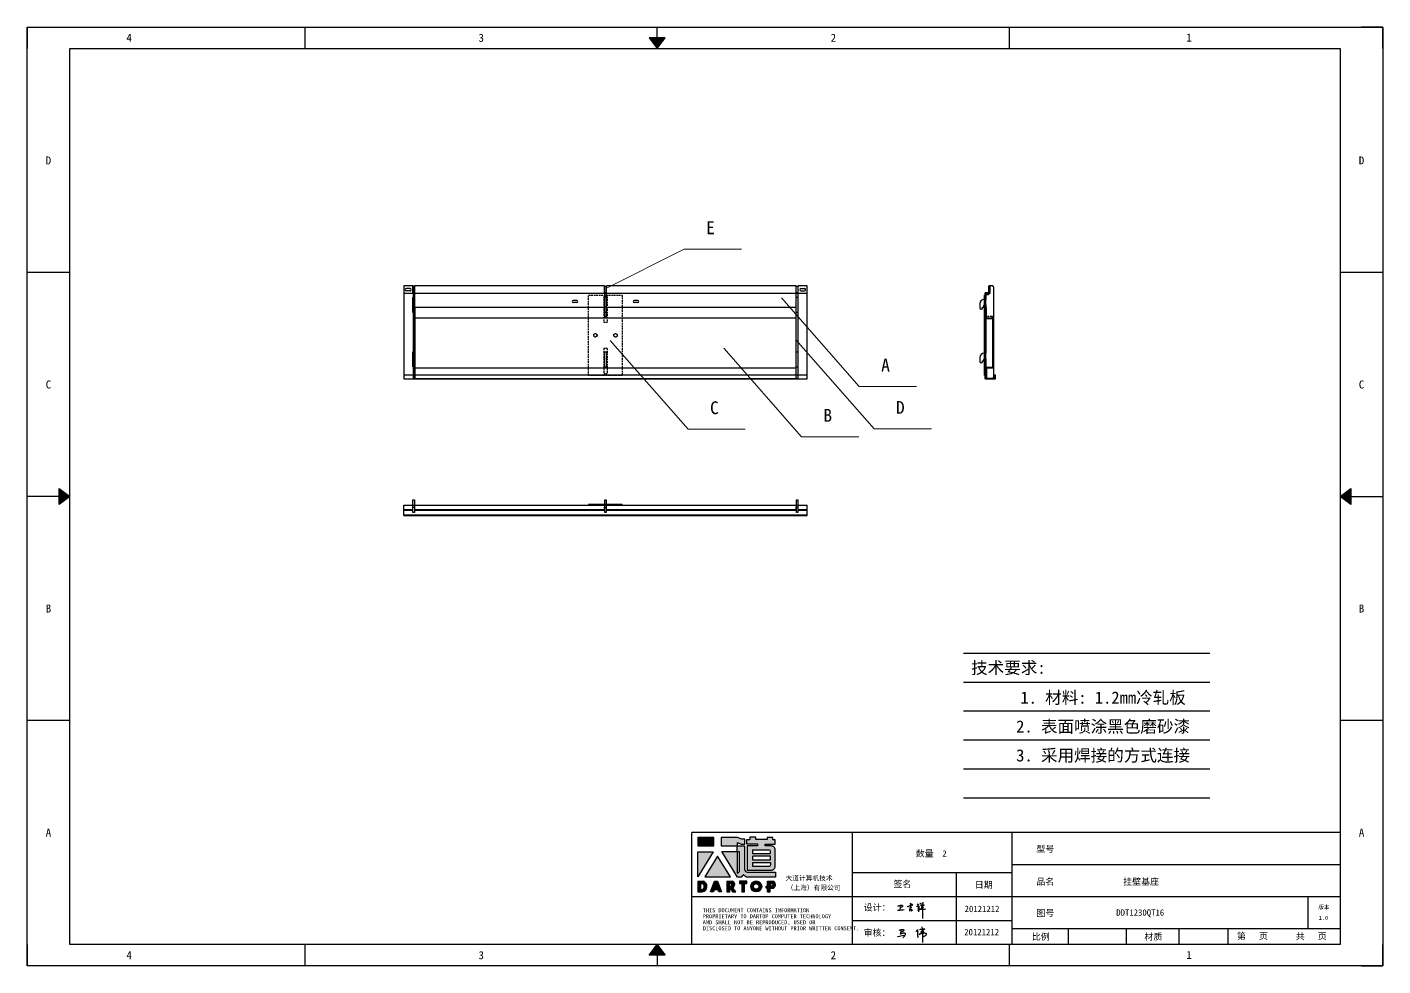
# Model space of a CAD drawing. Header units: millimetres. Extents: x 25928 to 50356, y -44172 to 20163.
# Drawn here: x 25928 to 28488, y 8921 to 10693 of the extents above; entities that cross this region are included whole.
import ezdxf
from ezdxf.enums import TextEntityAlignment as Align

# ---------------------------------------------------------------- set-up
doc = ezdxf.new("R2010")
doc.units = ezdxf.units.MM
doc.linetypes.add('DOT', pattern=[0.25, 0, -0.25])
doc.linetypes.add('HIDDEN2', pattern=[4.7625, 3.175, -1.5875])
for name, color, linetype in [('4', 7, 'Continuous'), ('hidden', 3, 'HIDDEN2'), ('print', 30, 'Continuous')]:
    doc.layers.add(name, color=color, linetype=linetype)
doc.layers.add('dim', color=2, linetype='Continuous', lineweight=9)
doc.styles.add('Dartop', font='')
doc.styles.add('HZ', font='')
doc.styles.add('hzHT', font='simhei.ttf')
doc.styles.get('Dartop').set_extended_font_data('FangSong_GB2312')
doc.styles.get('HZ').set_extended_font_data('SimSun')

# ---------------------------------------------------------------- blocks, each defined once
blk = doc.blocks.new('*U5')
at = {"color": 254, "linetype": 'Continuous', "extrusion": (0, 0, -1)}
for points in [[(-17, 0.333), (-16.812, 0.25), (-17, 0.5)], [(-17, 0.333), (-17.188, 0.25), (-16.812, 0.25)], [(-17, 0.333), (-17, 0.5), (-17.188, 0.25)]]:
    blk.add_solid(points, dxfattribs=at)
blk = doc.blocks.new('*U4')
at = {"color": 254, "linetype": 'Continuous', "extrusion": (0, 0, -1)}
for points in [[(-33.167, 11), (-33, 11), (-33.25, 11.188)], [(-33.167, 11), (-33.25, 11.188), (-33.25, 10.812)], [(-33.167, 11), (-33.25, 10.812), (-33, 11)]]:
    blk.add_solid(points, dxfattribs=at)
blk = doc.blocks.new('*U6')
at = {"color": 254, "linetype": 'Continuous'}
for points in [[(17, 21.667), (17.188, 21.75), (16.812, 21.75)], [(17, 21.667), (16.812, 21.75), (17, 21.5)], [(17, 21.667), (17, 21.5), (17.188, 21.75)]]:
    blk.add_solid(points, dxfattribs=at)
blk = doc.blocks.new('*U3')
at = {"color": 254, "linetype": 'Continuous', "extrusion": (0, 0, -1)}
for points in [[(-0.833, 11), (-0.75, 10.812), (-0.75, 11.188)], [(-0.833, 11), (-0.75, 11.188), (-1, 11)], [(-0.833, 11), (-1, 11), (-0.75, 10.812)]]:
    blk.add_solid(points, dxfattribs=at)
blk = doc.blocks.new('dadao')
for p, q in [((48, 19.2), (44.9, 10.4)), ((44.9, 10.4), (51.2, 10.4)), ((51.2, 10.4), (48, 19.2))]:
    blk.add_line(p, q)
for points in [[(41.8, 121.6), (41.8, 143.7), (-0.4, 143.7), (-0.4, 121.6), (41.8, 121.6)], [(104.8, 122), (104.8, 130.3), (114.1, 126.3), (124.2, 126.3), (124.2, 139.6), (115.9, 139.6), (105.1, 143.9), (61.5, 143.9)], [(61.7, 144), (61.7, 121.3), (103.9, 121.3)], [(113.4, 38.7), (105.1, 38.7), (63, 106.5), (103.9, 106.5), (103.9, 120.9), (103.9, 121.3)], [(109.7, 53.6), (109.7, 106.2), (104.3, 106.2), (104.3, 50.4), (106.6, 50.4)], [(144.6, 94.4), (144.6, 84.8), (192, 84.8), (192, 94.1), (144.9, 94.1)], [(120.2, 45), (119.5, 45), (119.5, 44.6)], [(0, 28), (0, 0), (11.8, 0)], [(0.1, 28), (14, 28)], [(7.1, 21.8), (7.1, 6.1), (12, 6.1)], [(7.1, 21.8), (11.4, 21.8)], [(76.8, 28.2), (76.8, 0), (84.1, 0), (84.1, 11.1), (91.6, -0.1), (100.3, -0.1), (91.7, 11.1)], [(76.8, 28.2), (90.6, 28.2)], [(84, 22.7), (84, 15.3), (87.2, 15.3)], [(84, 22.7), (87.3, 22.7)], [(183.7, 0), (183.7, 9.6), (180.6, 9.6), (180.6, 14.9), (183.8, 14.9), (183.8, 28.1), (196.1, 28.1), (196.5, 28.1)], [(183.7, 0), (190.9, 0), (190.9, 9.6), (198.8, 9.6)], [(194.9, 22.3), (190.8, 22.3), (190.8, 15), (194.4, 15)]]:
    blk.add_lwpolyline(points)
blk.add_lwpolyline([(137.1, 144.2), (137.1, 137.9), (128.3, 137.9), (128.3, 126.5), (157.3, 126.5), (157.3, 121.5), (130.3, 121.5), (130.3, 57.5), (194.4, 57.5, 0.414214), (204.4, 67.5), (204.4, 111.3, 0.414214), (194.4, 121.3), (177.5, 121.3), (177.5, 126.3), (204.7, 126.3), (204.7, 137.7), (198.2, 137.7), (198.2, 143.9), (183.3, 143.9), (183.3, 138), (153, 138), (153, 144.2), (137.1, 144.2)], format="xyb", close=True)
for points in [[(104.8, 122), (123.4, 122), (123.4, 60, 0.414214), (131.4, 52), (204.8, 52), (204.8, 39.1), (131.7, 39.1)], [(144.3, 110.8), (144.3, 101.8), (192.3, 101.8), (192.3, 105.5, 0.414214), (187.3, 110.5), (144.3, 110.5)], [(144.6, 77), (144.6, 67.5), (187.6, 67.5, 0.414214), (192.6, 72.5), (192.6, 76.4), (144.6, 76.4)]]:
    blk.add_lwpolyline(points, format="xyb")
for points in [[(-0.3, 106.2), (40.4, 106.2), (-0.3, 39.7), (-0.3, 106.2)], [(51.7, 94.1), (18.4, 39.3), (86.2, 39.3)], [(43.8, 28.2), (51.8, 28.2), (62.6, -0.1), (55, -0.1), (53.2, 5), (42.9, 5), (41.1, 0), (33.6, 0)], [(110, 28.1), (110, 21.9), (116, 21.9), (116, -0.1), (123.2, -0.1), (123.2, 22), (129.2, 22), (129.2, 28.1), (110, 28.1)]]:
    blk.add_lwpolyline(points, close=True)
for radius in [14.5, 7.44]:
    blk.add_circle((154.2, 14.2), radius)
for centre, radius, start, end in [((99.2, 60.7), 12.6, 305.6399, 325.969), ((111.6, 46.7), 8.19, 282.9811, 347.6627), ((136, 61.7), 22.9, 226.7358, 259.3209), ((8.5, 13.9), 8.49, 294.2143, 69.7177), ((9.6, 14.2), 14.4, 278.6604, 72.3203), ((86.4, 19), 3.8, 282.527, 76.7196), ((88.6, 19.4), 8.95, 290.6073, 77.2124), ((193.7, 18.7), 3.8, 280.9891, 72.5513), ((195.7, 18.6), 9.51, 288.8959, 85.2442)]:
    blk.add_arc(centre, radius, start, end)
blk = doc.blocks.new('h')
for p, q in [((20768.1, -2360.9), (20773, -2359.1)), ((20769.5, -2366.9), (20769.8, -2370.6)), ((20769.8, -2370.6), (20770.9, -2378)), ((20770.9, -2378), (20771.5, -2370.6)), ((20772.4, -2369.3), (20774.9, -2367.8)), ((20773, -2359.1), (20784.1, -2355.2)), ((20773.3, -2331.8), (20775.3, -2338.7)), ((20789.1, -2340.9), (20773.5, -2331.9)), ((20775.3, -2338.7), (20775.6, -2351.2)), ((20775.6, -2351.2), (20775.5, -2357.3)), ((20782.2, -2369.2), (20780, -2377.1)), ((20780, -2377.1), (20788.3, -2371.3)), ((20780.1, -2366.4), (20780.8, -2366.4)), ((20781.9, -2367.4), (20782.2, -2369.2)), ((20845.7, -2343.5), (20848.4, -2353)), ((20848.9, -2370.3), (20847.9, -2424)), ((20848.4, -2353), (20848.9, -2370.3))]:
    blk.add_line(p, q)
for points in [[(20696.6, -2372.4, 0.002073), (20710.6, -2371.9, 0.016137), (20719.6, -2371.3, 0.008314), (20736.9, -2369.3)], [(20699.1, -2348.2, -0.029745), (20704.6, -2345.4, -0.046842), (20708.4, -2344.2, -0.00919), (20714.3, -2343, -0.018517), (20717.2, -2342.5, -0.037841), (20720.3, -2342.4, -0.039541), (20723.2, -2342.8, -0.149785), (20726, -2344.3, -0.204935), (20726.9, -2346.6, -0.074872), (20726.5, -2348.3, -0.061615), (20725.6, -2350.3, -0.034204), (20723.8, -2352.6, -0.045776), (20722.3, -2354.1, -0.054985), (20720.4, -2355.3, -0.036348), (20717.3, -2356.5, -0.067752), (20715.7, -2356.8, -0.043553), (20713.2, -2356.7)], [(20755, -2351.9, -0.024077), (20759.9, -2350.1, -0.013147), (20768.7, -2346.5, -0.00522), (20775.4, -2344.1, -0.018517), (20777.3, -2343.4, -0.008274), (20786.3, -2341, -0.039541), (20788.3, -2340.8, -0.079216), (20789.4, -2341, -0.204935)], [(20813.5, -2350.1, 0.007348), (20815.9, -2348.7, 0.008421), (20818, -2347.3, 0.009459), (20819.7, -2346.2, -0.016325), (20820.7, -2345.5, -0.173771), (20821.8, -2345.3, -0.085159), (20823.9, -2346, -0.125883), (20826, -2347.9, -0.160659), (20826.6, -2350.1, -0.010447), (20826.5, -2352.3, -0.008247), (20826.2, -2355.1, -0.002698), (20825.3, -2374, 0.001562), (20823.9, -2383.7, 0.016137)], [(20816.8, -2335, -0.053561), (20819.6, -2336.1, -0.075272), (20821.3, -2337.3, -0.005295), (20822.5, -2338.5, -0.009337), (20823.1, -2339.1, -0.026146), (20823.7, -2339.8, -0.016644), (20824.5, -2340.9)], [(20832.1, -2329.2, -0.053561), (20834.9, -2330.3, -0.075272), (20836.7, -2331.5, -0.005295), (20837.8, -2332.6, -0.009337), (20838.5, -2333.3, -0.026146), (20839, -2334, -0.016644), (20839.8, -2335.1)], [(20836, -2343.7, -0.02797), (20842.1, -2342.6, -0.048868), (20845.6, -2342.2, -0.00919), (20851.1, -2341.4, -0.018517), (20853.9, -2341.1, -0.037841), (20856.7, -2341.2, -0.039541), (20859.4, -2341.6, -0.018282), (20840.6, -2354.7, -0.000937)], [(20847.6, -2340.2, 0.021784), (20849.6, -2335.9, 0.028296), (20850.8, -2332.4, 0.008136), (20851.9, -2328.2, 0.028913), (20852.2, -2327, 0.08193), (20852.1, -2325.9, 0.075058), (20851.7, -2324.7, 0.275043)]]:
    blk.add_lwpolyline(points, format="xyb")
for points in [[(20711.3, -2343.5), (20711.3, -2343.5), (20711.5, -2355.8), (20710.7, -2368), (20710.6, -2371.9)], [(20821.5, -2350.6), (20822.4, -2359.2), (20822.2, -2364.9), (20821.7, -2369), (20821.3, -2376.3), (20823.6, -2368.5), (20827.2, -2366.3), (20829.5, -2366.3)], [(20840.6, -2354.7), (20850, -2354.7), (20855, -2354.3), (20845.9, -2361.1), (20840.5, -2364), (20833, -2367.5), (20863.2, -2367.4), (20865.9, -2367.3)]]:
    blk.add_lwpolyline(points)
for centre, radius, start, end in [((20773.7, -2371.2), 2.3, 121.9907, 163.60158), ((20787.5, -2406), 40.3, 100.61827, 108.24823), ((20780.8, -2367.6), 1.15, 9.4675, 90)]:
    blk.add_arc(centre, radius, start, end)
blk = doc.blocks.new('HSDJDUJF')
for p, q in [((-3434, 12530.9), (-3434, 12544.4)), ((-3432.8, 12544.4), (-3434, 12544.4)), ((-3432.8, 12529.7), (-3432.8, 12544.4)), ((-3442.3, 12368.4), (-3442.3, 12530.9)), ((-3434, 12530.9), (-3442.3, 12530.9)), ((-3441.1, 12369.6), (-3441.1, 12529.7)), ((-3432.8, 12529.7), (-3441.1, 12529.7)), ((-3442.3, 12368.4), (-3422.8, 12368.4)), ((-3441.1, 12369.6), (-3424, 12369.6)), ((-3424, 12369.6), (-3424, 12375.9)), ((-3424, 12375.9), (-3422.8, 12375.9)), ((-3422.8, 12368.4), (-3422.8, 12375.9))]:
    blk.add_line(p, q)
blk = doc.blocks.new('NFXJNMFM')
for p, q in [((-1379.6, 12736.5), (-1379.6, 12757.7)), ((-1379.6, 12757.7), (-1378.4, 12757.7)), ((-1378.4, 12737.7), (-1378.4, 12757.7)), ((-1379.6, 12736.5), (-1366.3, 12736.5)), ((-1378.4, 12737.7), (-1365.1, 12737.7)), ((-1366.3, 12644.9), (-1366.3, 12736.5)), ((-1365.1, 12643.7), (-1365.1, 12737.7)), ((-1379.6, 12644.9), (-1379.6, 12623.7)), ((-1379.6, 12644.9), (-1366.3, 12644.9)), ((-1378.4, 12643.7), (-1378.4, 12623.7)), ((-1378.4, 12643.7), (-1365.1, 12643.7)), ((-1379.6, 12623.7), (-1378.4, 12623.7))]:
    blk.add_line(p, q)
blk = doc.blocks.new('HSHDUJD')
for p, q in [((-1935.5, 12388.2), (-1935.5, 12381.7)), ((-1930.5, 12390.2), (-1933.5, 12390.2)), ((-1930.5, 12405.2), (-1930.5, 12390.2)), ((-1923, 12407.2), (-1928.5, 12407.2)), ((-1921, 12405.2), (-1921, 12381.7)), ((-1921, 12388.2), (-1921, 12352.2)), ((-1946.5, 12373.7), (-1946.5, 12365.7)), ((-1941.5, 12367.2), (-1940, 12367.2)), ((-1941.5, 12365.7), (-1941.5, 12367.2)), ((-1940, 12367.2), (-1938.5, 12371.2)), ((-1938.5, 12381.7), (-1935.5, 12381.7)), ((-1938.5, 12371.2), (-1935.5, 12371.2)), ((-1935.5, 12371.2), (-1935.5, 12352.2)), ((-1924, 12349.2), (-1932.5, 12349.2))]:
    blk.add_line(p, q)
for centre, radius, start, end in [((-1933.5, 12388.2), 2, 90, 180), ((-1928.5, 12405.2), 2, 90, 180), ((-1923, 12405.2), 2, 0, 90), ((-1938.5, 12373.7), 8, 90, 180), ((-1944, 12365.7), 2.5, 180, 0), ((-1932.5, 12352.2), 3, 180, 270), ((-1924, 12352.2), 3, 270, 0)]:
    blk.add_arc(centre, radius, start, end)
blk = doc.blocks.new('SHYRJDUJ')
for p, q in [((-1764.1, 12062.2), (-1764.1, 12047.2)), ((-1756.6, 12064.2), (-1762.1, 12064.2)), ((-1754.6, 12062.2), (-1754.6, 12038.7)), ((-1780.1, 12030.7), (-1780.1, 12022.7)), ((-1772.1, 12038.7), (-1769.1, 12038.7)), ((-1769.1, 12045.2), (-1769.1, 12038.7)), ((-1764.1, 12047.2), (-1767.1, 12047.2)), ((-1754.6, 12045.2), (-1754.6, 11891.7)), ((-1775.1, 12024.2), (-1773.6, 12024.2)), ((-1775.1, 12022.7), (-1775.1, 12024.2)), ((-1773.6, 12024.2), (-1772.1, 12028.2)), ((-1772.1, 12028.2), (-1769.1, 12028.2)), ((-1769.1, 12028.2), (-1769.1, 11937.2)), ((-1780.1, 11929.2), (-1780.1, 11921.2)), ((-1772.1, 11937.2), (-1769.1, 11937.2)), ((-1775.1, 11922.7), (-1773.6, 11922.7)), ((-1775.1, 11921.2), (-1775.1, 11922.7)), ((-1773.6, 11922.7), (-1772.1, 11926.7)), ((-1772.1, 11926.7), (-1769.1, 11926.7)), ((-1769.1, 11926.7), (-1769.1, 11899.7)), ((-1769.1, 11899.7), (-1768.6, 11899.7)), ((-1768.6, 11899.7), (-1768.6, 11891.7)), ((-1766.6, 11889.7), (-1756.6, 11889.7))]:
    blk.add_line(p, q)
for centre, radius, start, end in [((-1762.1, 12062.2), 2, 90, 180), ((-1756.6, 12062.2), 2, 0, 90), ((-1772.1, 12030.7), 8, 90, 180), ((-1767.1, 12045.2), 2, 90, 180), ((-1777.6, 12022.7), 2.5, 180, 0), ((-1772.1, 11929.2), 8, 90, 180), ((-1777.6, 11921.2), 2.5, 180, 0), ((-1766.6, 11891.7), 2, 180, 270), ((-1756.6, 11891.7), 2, 270, 0)]:
    blk.add_arc(centre, radius, start, end)
blk = doc.blocks.new('GSEHJ')
for p, q in [((-2263.6, 12103.5), (-2200.1, 12103.5)), ((-2263.6, 11951.5), (-2263.6, 12103.5)), ((-2235.1, 12100.5), (-2228.6, 12100.5)), ((-2235.1, 12100.5), (-2235.1, 12052.5)), ((-2228.6, 12100.5), (-2228.6, 12052.5)), ((-2200.1, 12103.5), (-2200.1, 11951.5)), ((-2235.1, 12052.5), (-2228.6, 12052.5)), ((-2228.6, 12002.5), (-2235.1, 12002.5)), ((-2235.1, 12002.5), (-2235.1, 11954.5)), ((-2228.6, 12002.5), (-2228.6, 11954.5)), ((-2228.6, 11954.5), (-2235.1, 11954.5)), ((-2200.1, 11951.5), (-2263.6, 11951.5))]:
    blk.add_line(p, q)
for centre in [(-2250.8, 12027.5), (-2212.8, 12027.5)]:
    blk.add_circle(centre, 3.25)

msp = doc.modelspace()

# ---------------------------------------------------------------- hatches: boundary and pattern name
for points in [[(27224.357, 9163.096), (27194.222, 9163.096), (27194.222, 9147.352), (27224.357, 9147.352)], [(27223.387, 9136.336), (27194.303, 9136.336), (27194.303, 9088.85)], [(27231.449, 9127.718), (27207.674, 9088.533), (27256.086, 9088.533)], [(27286.825, 9080.516), (27273.067, 9080.516), (27273.067, 9076.151), (27277.36, 9076.151), (27277.36, 9060.421), (27282.499, 9060.421), (27282.499, 9076.161), (27286.825, 9076.161)]]:
    msp.add_hatch(color=0).paths.add_polyline_path(points)
h = msp.add_hatch(color=0)
h.paths.add_polyline_path([(27269.391, 9153.528), (27276.042, 9150.654), (27283.232, 9150.654), (27283.232, 9160.171), (27277.3, 9160.171), (27269.571, 9163.224), (27238.596, 9163.224), (27238.596, 9147.129), (27268.734, 9147.129), (27268.734, 9146.803), (27268.734, 9136.516), (27239.509, 9136.516), (27269.569, 9088.14), (27275.521, 9088.14, 0.27937482), (27279.866, 9092.366), (27279.866, 9092.588), (27280.391, 9092.588, 0.14314537), (27288.586, 9088.418), (27340.82, 9088.418), (27340.82, 9097.593), (27288.364, 9097.593, -0.41421356), (27282.65, 9103.306), (27282.65, 9147.637), (27269.391, 9147.637)])
h.paths.add_polyline_path([(27269.038, 9136.31), (27272.867, 9136.31), (27272.867, 9098.763, -0.08893574), (27270.648, 9096.481), (27269.024, 9096.481)], flags=16)
h = msp.add_hatch(color=0)
h.paths.add_polyline_path([(27340.73, 9158.839), (27336.083, 9158.839), (27336.083, 9163.26), (27325.46, 9163.26), (27325.46, 9159.06), (27303.772, 9159.06), (27303.772, 9163.481), (27292.414, 9163.481), (27292.414, 9158.978), (27286.138, 9158.978), (27286.138, 9150.828), (27306.849, 9150.828), (27306.849, 9147.223), (27287.55, 9147.223), (27287.55, 9101.583), (27333.367, 9101.583, 0.41421356), (27340.509, 9108.725), (27340.509, 9139.98, 0.41421356), (27333.367, 9147.122), (27321.255, 9147.122), (27321.255, 9150.659), (27340.73, 9150.659)])
h.paths.add_polyline_path([(27328.307, 9139.385, -0.41421356), (27331.878, 9135.814), (27331.878, 9133.195), (27297.576, 9133.195), (27297.576, 9139.385)], flags=16)
h.paths.add_polyline_path([(27331.656, 9127.668), (27331.656, 9121.037), (27297.797, 9121.037), (27297.797, 9127.668)], flags=16)
h.paths.add_polyline_path([(27332.099, 9115.068), (27332.099, 9112.228, -0.41421356), (27328.528, 9108.657), (27297.797, 9108.657), (27297.797, 9115.068)], flags=16)
h = msp.add_hatch(color=0)
h.paths.add_polyline_path([(27204.494, 9080.444), (27194.517, 9080.444), (27194.517, 9060.481), (27202.92, 9060.481, 0.79301591)])
h.paths.add_polyline_path([(27203.068, 9064.853), (27199.579, 9064.853), (27199.579, 9076.072), (27202.683, 9076.072, -0.67136089)], flags=16)
h = msp.add_hatch(color=0)
h.paths.add_polyline_path([(27231.524, 9080.608), (27225.83, 9080.608), (27218.507, 9060.46), (27223.901, 9060.46), (27225.17, 9064.031), (27232.477, 9064.031), (27233.774, 9060.417), (27239.211, 9060.417)])
h.paths.add_polyline_path([(27231.081, 9067.879), (27226.554, 9067.879), (27228.776, 9074.211)], flags=16)
h = msp.add_hatch(color=0)
h.paths.add_polyline_path([(27259.202, 9080.594), (27249.389, 9080.594), (27249.389, 9060.449), (27254.575, 9060.449), (27254.575, 9068.435), (27259.905, 9060.377), (27266.171, 9060.377), (27260.037, 9068.384, 0.74405494)])
h.paths.add_polyline_path([(27254.527, 9071.417), (27254.527, 9076.707), (27256.845, 9076.707, -0.79680897), (27256.81, 9071.417)], flags=16)
h = msp.add_hatch(color=0)
h.paths.add_polyline_path([(27294.305, 9070.594, 1), (27314.991, 9070.594, 1)])
h.paths.add_polyline_path([(27309.961, 9070.594, -1), (27299.334, 9070.594, -1)], flags=16)
h = msp.add_hatch(color=0)
h.paths.add_polyline_path([(27334.832, 9080.546), (27334.535, 9080.546), (27325.787, 9080.546), (27325.787, 9071.145), (27323.466, 9071.145), (27323.466, 9067.328), (27325.75, 9067.328), (27325.75, 9060.484), (27330.857, 9060.484), (27330.857, 9067.355), (27336.468, 9067.355, 0.81230381)])
h.paths.add_polyline_path([(27330.781, 9071.171), (27330.781, 9076.429), (27333.687, 9076.429, -0.77821343), (27333.39, 9071.171)], flags=16)

# ---------------------------------------------------------------- linework, layer by layer
at = {"color": 0, "linetype": 'DOT'}
for p, q in [((25928.26, 10693.326), (28447.433, 10693.326)), ((25928.26, 8960.94), (25928.26, 10653.038)), ((28487.721, 10653.038), (28487.721, 8960.94)), ((28447.433, 8920.652), (25928.26, 8920.652))]:
    msp.add_line(p, q, dxfattribs=at)
at = {"color": 0}
for p, q in [((25928.26, 10693.326), (25928.26, 10653.038)), ((26453.174, 10653.038), (26453.174, 10693.326)), ((27117.927, 10673.182), (27117.927, 10693.326)), ((27782.68, 10653.038), (27782.68, 10693.326)), ((28487.721, 10693.326), (28447.433, 10693.326)), ((28487.721, 10653.038), (28487.721, 10693.326)), ((26008.837, 8960.94), (26008.837, 10653.038)), ((26008.837, 10653.038), (28407.145, 10653.038)), ((28407.145, 10653.038), (28407.145, 8960.94)), ((26008.837, 10230.014), (25928.26, 10230.014)), ((28487.721, 10230.014), (28407.145, 10230.014)), ((25988.693, 9806.989), (25928.26, 9806.989)), ((28427.289, 9806.989), (28487.721, 9806.989)), ((26008.837, 9383.965), (25928.26, 9383.965)), ((28487.721, 9383.965), (28407.145, 9383.965)), ((28407.145, 9172.452), (27183.395, 9172.452)), ((27183.395, 8960.94), (27183.395, 9172.452)), ((27485.556, 9172.452), (27485.556, 8960.94)), ((27787.716, 8960.94), (27787.716, 9172.452)), ((27787.716, 9112.02), (28407.145, 9112.02)), ((27485.556, 9096.912), (27787.716, 9096.912)), ((27681.96, 9096.912), (27681.96, 8960.94)), ((27183.395, 9051.588), (27485.556, 9051.588)), ((27485.556, 9051.588), (28407.145, 9051.588)), ((28346.713, 8991.156), (28346.713, 9051.588)), ((27485.556, 9006.264), (27787.716, 9006.264)), ((27787.716, 8991.156), (28407.145, 8991.156)), ((27894.024, 8960.94), (27894.024, 8991.156)), ((28003.581, 8960.94), (28003.581, 8991.156)), ((28103.178, 8960.94), (28103.178, 8991.156)), ((28195.633, 8960.94), (28195.633, 8991.156)), ((25928.26, 8960.94), (25928.26, 8920.652)), ((28407.145, 8960.94), (26008.837, 8960.94)), ((26453.174, 8920.652), (26453.174, 8960.94)), ((27782.68, 8920.652), (27782.68, 8960.94)), ((28487.721, 8920.652), (28487.721, 8960.94)), ((27117.927, 8940.796), (27117.927, 8920.652)), ((28447.433, 8920.652), (28487.721, 8920.652))]:
    msp.add_line(p, q, dxfattribs=at)
for p, q in [((26639.221, 10204.995), (26639.221, 10028.995)), ((26656.221, 10204.995), (26639.221, 10204.995)), ((27401.021, 10190.295), (26639.221, 10190.295)), ((26651.221, 10199.495), (26644.221, 10199.495)), ((26651.221, 10195.495), (26644.221, 10195.495)), ((26656.221, 10190.295), (26656.221, 10204.995)), ((26660.221, 10191.495), (26656.221, 10191.495)), ((27018.121, 10204.995), (26660.221, 10204.995)), ((26660.221, 10190.295), (26660.221, 10204.995)), ((27018.121, 10190.295), (27018.121, 10204.995)), ((27022.121, 10191.495), (27018.121, 10191.495)), ((27380.021, 10204.995), (27022.121, 10204.995)), ((27022.121, 10190.295), (27022.121, 10204.995)), ((27380.021, 10190.295), (27380.021, 10204.995)), ((27384.021, 10191.495), (27380.021, 10191.495)), ((27401.021, 10204.995), (27384.021, 10204.995)), ((27384.021, 10190.295), (27384.021, 10204.995)), ((27389.021, 10199.495), (27396.021, 10199.495)), ((27389.021, 10195.495), (27396.021, 10195.495)), ((27401.021, 10028.995), (27401.021, 10204.995)), ((26660.221, 10182.495), (26656.221, 10182.495)), ((26656.221, 10154.495), (26656.221, 10182.495)), ((26660.221, 10154.495), (26660.221, 10182.495)), ((26660.221, 10163.995), (26660.221, 10029.995)), ((27380.021, 10163.995), (26660.221, 10163.995)), ((26966.121, 10177.295), (26959.121, 10177.295)), ((26966.121, 10173.295), (26959.121, 10173.295)), ((27022.121, 10182.495), (27018.121, 10182.495)), ((27018.121, 10154.495), (27018.121, 10182.495)), ((27022.121, 10154.495), (27022.121, 10182.495)), ((27081.121, 10177.295), (27074.121, 10177.295)), ((27081.121, 10173.295), (27074.121, 10173.295)), ((27384.021, 10182.495), (27380.021, 10182.495)), ((27380.021, 10154.495), (27380.021, 10182.495)), ((27380.021, 10029.995), (27380.021, 10163.995)), ((27384.021, 10154.495), (27384.021, 10182.495)), ((26660.221, 10154.495), (26656.221, 10154.495)), ((27380.021, 10143.995), (26660.221, 10143.995)), ((27022.121, 10154.495), (27018.121, 10154.495)), ((27384.021, 10154.495), (27380.021, 10154.495)), ((26656.221, 10079.995), (26660.221, 10079.995)), ((26656.221, 10051.995), (26656.221, 10079.995)), ((26660.221, 10051.995), (26660.221, 10079.995)), ((27018.121, 10079.995), (27022.121, 10079.995)), ((27018.121, 10051.995), (27018.121, 10079.995)), ((27022.121, 10051.995), (27022.121, 10079.995)), ((27380.021, 10079.995), (27384.021, 10079.995)), ((27380.021, 10051.995), (27380.021, 10079.995)), ((27384.021, 10051.995), (27384.021, 10079.995)), ((26639.221, 10036.495), (27401.021, 10036.495)), ((26656.221, 10051.995), (26660.221, 10051.995)), ((26660.221, 10049.995), (27380.021, 10049.995)), ((27018.121, 10051.995), (27022.121, 10051.995)), ((27380.021, 10051.995), (27384.021, 10051.995)), ((26639.221, 10028.995), (27401.021, 10028.995)), ((26660.221, 10029.995), (27380.021, 10029.995)), ((26639.221, 9790.804), (27401.021, 9790.804)), ((26639.221, 9771.304), (26639.221, 9790.804)), ((26639.221, 9782.504), (26656.221, 9782.504)), ((26639.221, 9781.304), (26656.221, 9781.304)), ((26656.221, 9781.304), (26656.221, 9786.804)), ((26656.221, 9786.804), (26660.221, 9786.804)), ((26660.221, 9781.304), (26660.221, 9786.804)), ((26660.221, 9782.504), (27018.121, 9782.504)), ((26660.221, 9781.304), (27018.121, 9781.304)), ((27018.121, 9781.304), (27018.121, 9786.804)), ((27018.121, 9786.804), (27022.121, 9786.804)), ((27022.121, 9781.304), (27022.121, 9786.804)), ((27022.121, 9782.504), (27380.021, 9782.504)), ((27022.121, 9781.304), (27380.021, 9781.304)), ((27380.021, 9781.304), (27380.021, 9786.804)), ((27380.021, 9786.804), (27384.021, 9786.804)), ((27384.021, 9781.304), (27384.021, 9786.804)), ((27384.021, 9782.504), (27401.021, 9782.504)), ((27384.021, 9781.304), (27401.021, 9781.304)), ((27401.021, 9771.304), (27401.021, 9790.804)), ((26639.221, 9772.504), (27401.021, 9772.504)), ((26639.221, 9771.304), (27401.021, 9771.304)), ((27615.443, 8985.15), (27619.218, 8985.15)), ((27621.231, 8985.333), (27617.457, 8982.748)), ((27617.593, 8994.11), (27618.46, 8986.869)), ((27618.46, 8986.869), (27618.601, 8981.522)), ((27619.218, 8985.15), (27621.231, 8985.333)), ((27615.32, 8981.606), (27612.351, 8979.999)), ((27617.457, 8982.748), (27615.32, 8981.606)), ((27618.601, 8981.522), (27618.281, 8964.883))]:
    msp.add_line(p, q)
for points in [[(27117.927, 10653.038), (27133.035, 10673.182), (27102.819, 10673.182), (27117.927, 10653.038)], [(26008.837, 9806.989), (25988.693, 9791.881), (25988.693, 9822.097), (26008.837, 9806.989)], [(28407.145, 9806.989), (28427.289, 9822.097), (28427.289, 9791.881), (28407.145, 9806.989)], [(27117.927, 8960.94), (27133.035, 8940.796), (27102.819, 8940.796), (27117.927, 8960.94)]]:
    msp.add_lwpolyline(points, close=True, dxfattribs=at)
for points in [[(26660.221, 10029.495), (26660.221, 10203.995), (26657.221, 10203.995), (26657.221, 10029.495)], [(27018.621, 10145.995), (27018.621, 10203.995), (27021.621, 10203.995), (27021.621, 10145.995)], [(27380.021, 10029.495), (27380.021, 10203.995), (27383.021, 10203.995), (27383.021, 10029.495)], [(27735.775, 10187.295), (27736.775, 10187.295), (27736.775, 10035.295), (27735.775, 10035.295)], [(26656.721, 9776.494), (26656.721, 9800.994), (26659.721, 9800.994), (26659.721, 9776.494)], [(26988.371, 9790.804), (27051.871, 9790.804), (27051.871, 9791.804), (26988.371, 9791.804)], [(27018.621, 9776.494), (27018.621, 9800.994), (27021.621, 9800.994), (27021.621, 9776.494)], [(27380.521, 9776.494), (27380.521, 9800.994), (27383.521, 9800.994), (27383.521, 9776.494)]]:
    msp.add_lwpolyline(points, close=True)
for points in [[(27574.618, 8987.763, -0.02974503), (27576.346, 8988.628, -0.04684215), (27577.515, 8989.004, -0.00919025), (27579.34, 8989.373, -0.01851715), (27580.255, 8989.506, -0.03784064), (27581.199, 8989.535, -0.03954126), (27582.096, 8989.424, -0.14978519), (27582.972, 8988.945, -0.20493524), (27583.241, 8988.252, -0.07487171), (27583.139, 8987.705, -0.06161465), (27582.841, 8987.098, -0.0342039), (27582.3, 8986.385, -0.04577587), (27581.817, 8985.923, -0.05498501), (27581.232, 8985.555, -0.03634791), (27580.263, 8985.17, -0.06775206), (27579.777, 8985.086, -0.04355337), (27579.014, 8985.126)], [(27613.589, 8989.604, -0.02797026), (27616.03, 8990.055, -0.04886788), (27617.445, 8990.206, -0.00919025), (27619.67, 8990.536, -0.01851715), (27620.782, 8990.638, -0.03784064), (27621.923, 8990.614, -0.03954126), (27622.998, 8990.423, -0.01828189), (27615.443, 8985.15, -0.0009369)], [(27612.351, 8979.999, -0.02974503), (27615.046, 8981.349, -0.04684215), (27616.871, 8981.936, -0.00919025), (27619.717, 8982.512, -0.01851715), (27621.144, 8982.718, -0.03784064), (27622.617, 8982.764, -0.03954126), (27624.017, 8982.591, -0.14978519), (27625.384, 8981.844, -0.20493524), (27625.803, 8980.762, -0.07487171), (27625.643, 8979.909, -0.06161465), (27625.179, 8978.963, -0.0342039), (27624.336, 8977.851, -0.04577587), (27623.581, 8977.129, -0.05498501), (27622.668, 8976.556, -0.03634791), (27621.156, 8975.954, -0.06775206), (27620.399, 8975.824, -0.04355337), (27619.209, 8975.885)]]:
    msp.add_lwpolyline(points, format="xyb")
msp.add_lwpolyline([(27578.426, 8989.197), (27578.426, 8989.197), (27577.849, 8985.657), (27576.898, 8982.329), (27576.276, 8980.286)])
for centre in [(27001.121, 10111.295), (27039.121, 10111.295)]:
    msp.add_circle(centre, 3.25)
for centre, radius, start, end in [((26644.221, 10197.495), 2, 90, 270), ((26651.221, 10197.495), 2, 270, 90), ((27389.021, 10197.495), 2, 90, 270), ((27396.021, 10197.495), 2, 270, 90), ((26959.121, 10175.295), 2, 90, 270), ((26966.121, 10175.295), 2, 270, 90), ((27074.121, 10175.295), 2, 90, 270), ((27081.121, 10175.295), 2, 270, 90), ((27591.463, 9011.728), 29.831, 299.265464, 300.9495), ((27659.044, 8761.68), 230.333, 102.46592, 103.2053), ((27502.08, 9097.02), 152.514, 313.366132, 315.296084), ((27609.347, 8985.608), 0.975, 52.375745, 91.291159), ((26751.555, 9013.276), 858.927, 357.565664, 358.057278), ((27609.012, 8985.76), 1.118, 357.196828, 33.705179), ((27583.857, 8987.407), 26.332, 352.912546, 354.802684), ((27593.735, 8986.508), 16.413, 354.802684, 357.196828), ((27570.199, 8982.142), 6.385, 281.076982, 291.212632), ((27429.798, 9552.045), 593.276, 283.91895, 284.971512), ((27586.034, 8963.397), 19.504, 113.202449, 120.017497), ((27581.456, 8974.077), 7.885, 102.47486, 113.202449), ((27592.882, 8922.432), 60.779, 100.36867, 102.47486), ((27580.186, 8979.152), 5.03, 283.816254, 294.030509), ((27584.639, 8967.484), 14.979, 96.125337, 100.36867), ((27581.259, 8976.664), 2.32, 294.836428, 309.901134), ((27550.329, 9005.199), 44.385, 316.919563, 320.58866), ((27583.84, 8974.921), 7.499, 87.457037, 96.125337), ((27583.868, 8975.55), 6.87, 78.399567, 87.457037), ((27575.481, 8983.639), 11.285, 324.094808, 331.378357), ((27584.839, 8980.276), 2.045, 44.324655, 78.399567), ((27584.239, 8979.21), 1.508, 319.573073, 337.48549), ((27580.087, 8982.529), 6.777, 324.910666, 333.348429), ((27583.383, 8981.298), 3.301, 326.76781, 340.871018), ((27585.49, 8980.912), 1.134, 357.998393, 44.324655), ((27584.382, 8980.951), 2.243, 340.871018, 357.998393), ((28091.046, 8904.085), 486.8, 171.410173, 171.768083)]:
    msp.add_arc(centre, radius, start, end)
at = {"layer": 'Defpoints'}
for p, q in [((27696.229, 9511.265), (28161.267, 9511.265)), ((27696.229, 9456.665), (28161.267, 9456.665)), ((27696.229, 9456.665), (28161.267, 9456.665)), ((27696.229, 9402.065), (28161.267, 9402.065)), ((27696.229, 9347.465), (28161.267, 9347.465)), ((27696.229, 9292.865), (28161.267, 9292.865)), ((27696.229, 9238.265), (28161.267, 9238.265))]:
    msp.add_line(p, q, dxfattribs=at)
at = {"layer": 'dim'}
for p, q in [((27020.554, 10199.993), (27168.794, 10273.818)), ((27168.794, 10273.818), (27276.814, 10273.818)), ((27352.338, 10182.004), (27499.244, 10014.468)), ((27029.26, 10101.551), (27176.166, 9934.014)), ((27243.649, 10087.138), (27390.155, 9919.602)), ((27380.251, 10102.134), (27527.157, 9934.598)), ((27499.244, 10014.468), (27607.264, 10014.468)), ((27176.166, 9934.014), (27283.786, 9934.014)), ((27527.157, 9934.598), (27635.577, 9934.598)), ((27390.155, 9919.602), (27498.175, 9919.602))]:
    msp.add_line(p, q, dxfattribs=at)
at = {"layer": 'print'}
msp.add_lwpolyline([(25928.26, 10693.326), (28487.721, 10693.326), (28487.721, 8920.652), (25928.26, 8920.652)], close=True, dxfattribs=at)

# ---------------------------------------------------------------- block references
at = {"color": 0, "linetype": 'Continuous', "xscale": 80.57610619627711, "yscale": 80.57610619687368, "zscale": 80.57610619687446}
for name, p in [('*U6', (25748.133, 8920.652)), ('*U3', (25928.26, 8920.652)), ('*U4', (25748.133, 8920.652)), ('*U5', (25748.133, 8920.652))]:
    msp.add_blockref(name, p, dxfattribs=at)
for name, p in [('SHYRJDUJ', (29507.092, -1859.485)), ('HSDJDUJF', (31179.065, -2339.391)), ('NFXJNMFM', (29117.538, -2593.55))]:
    msp.add_blockref(name, p)
at = {"color": 0}
for name, p, xscale, yscale, zscale in [('dadao', (27194.517, 9060.481), 0.7141973048657924, 0.7141973049202118, 0.7141973049268417), ('h', (21157.736, 9761.187), 0.3098964079397265, 0.3098964079412326, 0.3098964079411201)]:
    msp.add_blockref(name, p, dxfattribs=dict(at, xscale=xscale, yscale=yscale, zscale=zscale))
at = {"layer": 'hidden'}
for name, p in [('GSEHJ', (29251.97, -1916.158)), ('HSHDUJD', (29673.495, -2202.495))]:
    msp.add_blockref(name, p, dxfattribs=at)

# ---------------------------------------------------------------- texts
at = {"color": 0}
for s, height, style, p in [('4', 15.108, 'Dartop', (26120.798, 10673.182)), ('3', 15.108, 'Dartop', (26785.551, 10673.182)), ('2', 15.108, 'Dartop', (27450.304, 10673.182)), ('1', 15.108, 'Dartop', (28121.943, 10673.661)), ('D', 15.108, 'Dartop', (25968.548, 10441.526)), ('D', 15.108, 'Dartop', (28447.433, 10441.526)), ('E', 24.173, 'hzHT', (27218.345, 10314.403)), ('A', 24.173, 'hzHT', (27548.795, 10055.054)), ('C', 15.108, 'Dartop', (25968.548, 10018.501)), ('C', 15.108, 'Dartop', (28447.433, 10018.501)), ('C', 24.173, 'hzHT', (27225.717, 9974.6)), ('D', 24.173, 'hzHT', (27576.708, 9975.184)), ('B', 24.173, 'hzHT', (27439.706, 9960.187)), ('B', 15.108, 'Dartop', (25968.548, 9595.477)), ('B', 15.108, 'Dartop', (28447.433, 9595.477)), ('A', 15.108, 'Dartop', (25968.548, 9172.452)), ('A', 15.108, 'Dartop', (28447.433, 9172.452)), ('数量  2', 12.0864, 'hzHT', (27635.011, 9132.833)), ('型号', 12.0864, 'hzHT', (27850.423, 9141.708)), ('品名', 12.0864, 'hzHT', (27850.423, 9079.662)), ('挂壁基座', 12.0864, 'hzHT', (28031.346, 9079.662)), ('签名', 12.0864, 'hzHT', (27580.718, 9075.234)), ('日期', 12.0864, 'hzHT', (27734.08, 9073.746)), ('版本', 7.554, 'hzHT', (28376.347, 9031.534)), ('20121212', 12.0864, 'hzHT', (27730.978, 9028.308)), ('图号', 12.0864, 'hzHT', (27850.423, 9020.585)), ('DDT1230QT16', 12.08642, 'hzHT', (28029.656, 9021.374)), ('1.0', 7.554, 'Dartop', (28375.438, 9011.345)), ('20121212', 12.0864, 'hzHT', (27730.259, 8984.452)), ('第   页', 12.0864, 'hzHT', (28241.463, 8976.987)), ('共   页', 12.0864, 'hzHT', (28352.487, 8976.547)), ('比例', 12.0864, 'hzHT', (27841.995, 8975.733)), ('材质', 12.0864, 'hzHT', (28054.495, 8975.733)), ('4', 15.108, 'Dartop', (26120.798, 8940.796)), ('3', 15.108, 'Dartop', (26785.551, 8940.796)), ('2', 15.108, 'Dartop', (27450.304, 8940.796)), ('1', 15.108, 'Dartop', (28121.943, 8941.275))]:
    msp.add_text(s, height=height, dxfattribs=dict(at, style=style)).set_placement(p, align=Align.MIDDLE_CENTER)
at = {"style": 'HZ'}
for s, p in [('技术要求:', (27780.684, 9483.709)), ('     1. 材料: 1.2mm冷轧板', (27920.551, 9427.223)), ('     2. 表面喷涂黑色磨砂漆', (27920.551, 9372.794)), ('     3. 采用焊接的方式连接', (27920.551, 9318.194))]:
    msp.add_text(s, height=22.932, dxfattribs=at).set_placement(p, align=Align.MIDDLE_CENTER)
at = {"color": 0, "style": 'hzHT'}
for s, height, p in [('设计：', 12.0864, (27507.501, 9024.878)), ('THIS DOCUMENT CONTAINS INFORMATION', 7.55401, (27203.789, 9021.901)), ('PROPRIETARY TO DARTOP COMPUTER TECHNOLOGY', 7.55401, (27203.789, 9010.57)), ('AND SHALL NOT BE REPRODUCED, USED OR', 7.55401, (27203.789, 8999.239)), ('DISCLOSED TO ANYONE WITHOUT PRIOR WRITTEN CONSENT.', 7.55401, (27203.789, 8987.908)), ('审核：', 12.0864, (27507.321, 8977.283))]:
    msp.add_text(s, height=height, dxfattribs=at).set_placement(p)
at = {"layer": '4', "color": 0, "style": 'hzHT'}
for s, p in [('大道计算机技术', (27360.027, 9081.901)), ('（上海）有限公司', (27362.308, 9063.834))]:
    msp.add_text(s, height=9.0648, dxfattribs=at).set_placement(p)

doc.saveas('drawing.dxf')
